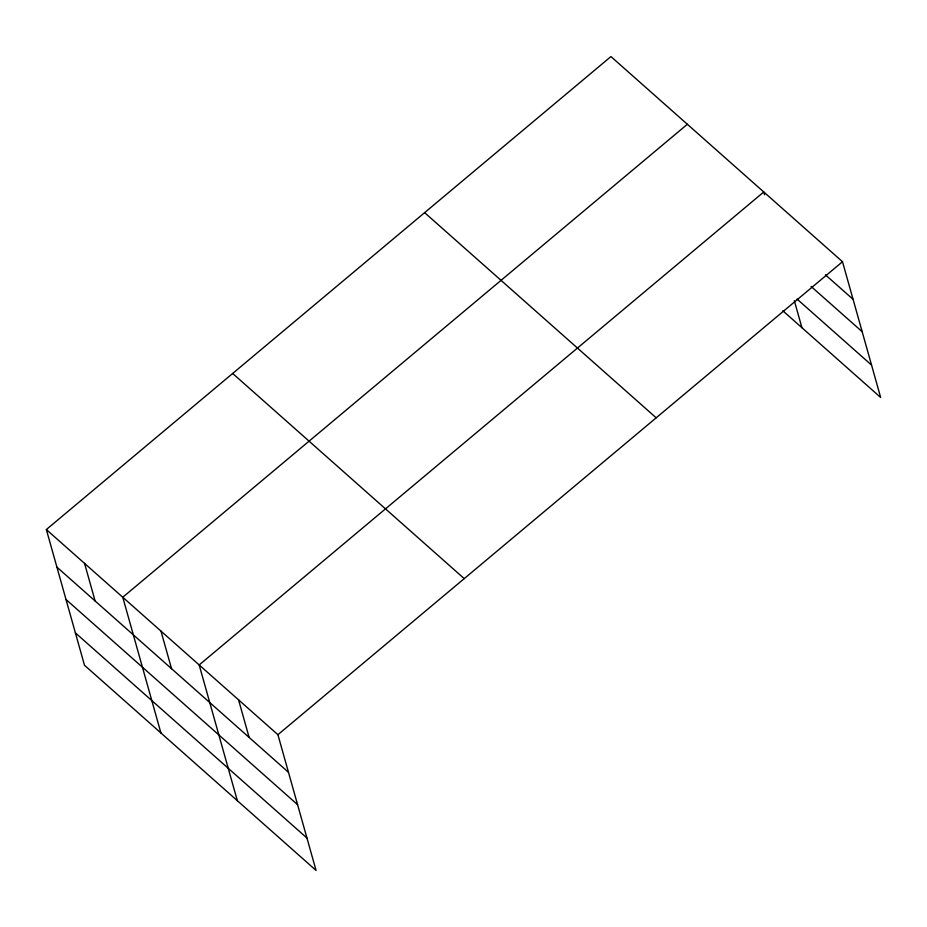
<?xml version="1.0" encoding="UTF-8"?>
<svg xmlns="http://www.w3.org/2000/svg" width="927" height="927" viewBox="0 0 927 927"><rect width="100%" height="100%" fill="white"/><g stroke="black" fill="none" stroke-linecap="round" stroke-linejoin="round"><path stroke-width="1.39" d="M46.35 529.549L277.915 734.705L316.061 870.43L84.496 665.273L46.35 529.549L610.939 56.57L842.504 261.727L880.65 397.451L782.817 310.777M687.347 124.276L122.77 597.243L160.916 732.967M277.915 734.705L842.504 261.727M825.401 274.821L853.072 299.328M811.102 286.466L862.168 331.704M797.069 299.085L871.542 365.076M424.624 212.654L656.189 417.81M232.665 373.465L464.23 578.622M56.918 567.139L288.482 772.295M66.026 599.526L297.59 804.682M75.4 632.886L306.964 838.043M764.555 194.763L763.767 191.982L199.178 664.949L237.335 800.673M794.335 300.719L801.913 327.706M238.552 699.827L249.12 737.417M160.974 631.102L171.541 668.691M84.554 563.396L95.122 600.997"/></g></svg>
